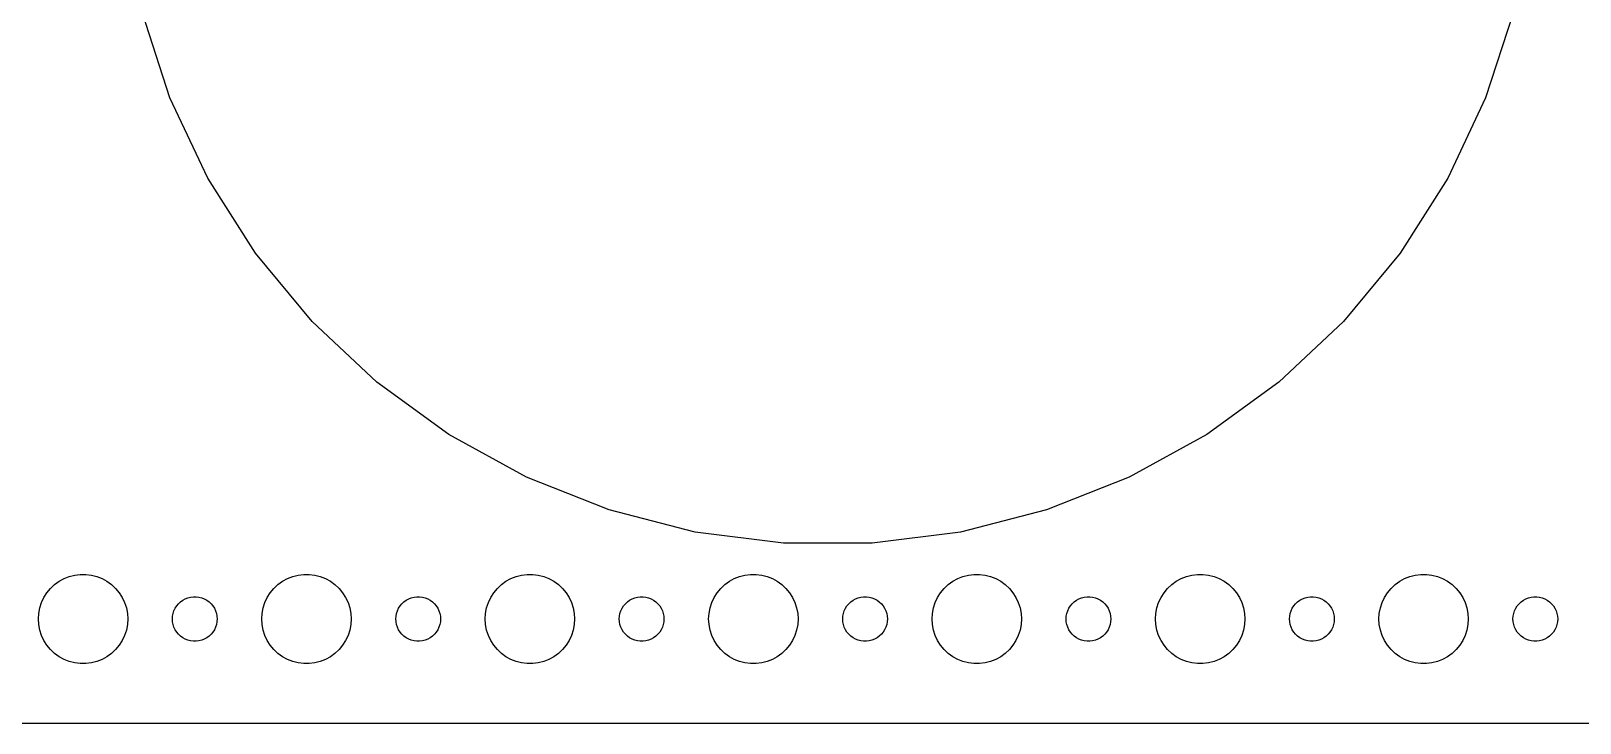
# Model space of a CAD drawing. Header units: metres. Extents: x -202 to 202, y -59 to 59.
# Drawn here: x -3.5 to 100.5, y -59.5 to -13 of the extents above; entities that cross this region are included whole.
import ezdxf

# ---------------------------------------------------------------- set-up
doc = ezdxf.new("R2010")
doc.units = ezdxf.units.M

msp = doc.modelspace()

# ---------------------------------------------------------------- linework, layer by layer
for p, q in [((5.8356, -17.4859), (3.99229, -11.8128)), ((96.0077, -11.8128), (94.1644, -17.4859)), ((8.37543, -22.8833), (5.8356, -17.4859)), ((94.1644, -17.4859), (91.6246, -22.8833)), ((11.5717, -27.9198), (8.37543, -22.8833)), ((91.6246, -22.8833), (88.4283, -27.9198)), ((15.374, -32.516), (11.5717, -27.9198)), ((88.4283, -27.9198), (84.626, -32.516)), ((19.7224, -36.5994), (15.374, -32.516)), ((84.626, -32.516), (80.2776, -36.5994)), ((24.5482, -40.1056), (19.7224, -36.5994)), ((80.2776, -36.5994), (75.4518, -40.1056)), ((29.7755, -42.9793), (24.5482, -40.1056)), ((75.4518, -40.1056), (70.2245, -42.9793)), ((35.3217, -45.1752), (29.7755, -42.9793)), ((70.2245, -42.9793), (64.6783, -45.1752)), ((41.0994, -46.6586), (35.3217, -45.1752)), ((64.6783, -45.1752), (58.9006, -46.6586)), ((47.0174, -47.4063), (41.0994, -46.6586)), ((58.9006, -46.6586), (52.9825, -47.4063)), ((52.9825, -47.4063), (47.0174, -47.4063)), ((-1.60747, -49.967), (-1.27733, -49.7855)), ((-1.27733, -49.7855), (-0.92705, -49.6468)), ((-0.92705, -49.6468), (-0.56213, -49.5531)), ((-0.56213, -49.5531), (-0.18837, -49.5059)), ((-0.18837, -49.5059), (0.18837, -49.5059)), ((0.18837, -49.5059), (0.56213, -49.5531)), ((0.56213, -49.5531), (0.92705, -49.6468)), ((0.92705, -49.6468), (1.27733, -49.7855)), ((1.27733, -49.7855), (1.60747, -49.967)), ((13.3925, -49.967), (13.7227, -49.7855)), ((13.7227, -49.7855), (14.0729, -49.6468)), ((14.0729, -49.6468), (14.4379, -49.5531)), ((14.4379, -49.5531), (14.8116, -49.5059)), ((14.8116, -49.5059), (15.1884, -49.5059)), ((15.1884, -49.5059), (15.5621, -49.5531)), ((15.5621, -49.5531), (15.927, -49.6468)), ((15.927, -49.6468), (16.2773, -49.7855)), ((16.2773, -49.7855), (16.6075, -49.967)), ((28.3925, -49.967), (28.7227, -49.7855)), ((28.7227, -49.7855), (29.0729, -49.6468)), ((29.0729, -49.6468), (29.4379, -49.5531)), ((29.4379, -49.5531), (29.8116, -49.5059)), ((29.8116, -49.5059), (30.1884, -49.5059)), ((30.1884, -49.5059), (30.5621, -49.5531)), ((30.5621, -49.5531), (30.927, -49.6468)), ((30.927, -49.6468), (31.2773, -49.7855)), ((31.2773, -49.7855), (31.6075, -49.967)), ((43.3925, -49.967), (43.7227, -49.7855)), ((43.7227, -49.7855), (44.0729, -49.6468)), ((44.0729, -49.6468), (44.4379, -49.5531)), ((44.4379, -49.5531), (44.8116, -49.5059)), ((44.8116, -49.5059), (45.1884, -49.5059)), ((45.1884, -49.5059), (45.5621, -49.5531)), ((45.5621, -49.5531), (45.927, -49.6468)), ((45.927, -49.6468), (46.2773, -49.7855)), ((46.2773, -49.7855), (46.6075, -49.967)), ((58.3925, -49.967), (58.7227, -49.7855)), ((58.7227, -49.7855), (59.0729, -49.6468)), ((59.0729, -49.6468), (59.4379, -49.5531)), ((59.4379, -49.5531), (59.8116, -49.5059)), ((59.8116, -49.5059), (60.1884, -49.5059)), ((60.1884, -49.5059), (60.5621, -49.5531)), ((60.5621, -49.5531), (60.927, -49.6468)), ((60.927, -49.6468), (61.2773, -49.7855)), ((61.2773, -49.7855), (61.6075, -49.967)), ((73.3925, -49.967), (73.7227, -49.7855)), ((73.7227, -49.7855), (74.073, -49.6468)), ((74.073, -49.6468), (74.4379, -49.5531)), ((74.4379, -49.5531), (74.8116, -49.5059)), ((74.8116, -49.5059), (75.1884, -49.5059)), ((75.1884, -49.5059), (75.5621, -49.5531)), ((75.5621, -49.5531), (75.927, -49.6468)), ((75.927, -49.6468), (76.2773, -49.7855)), ((76.2773, -49.7855), (76.6075, -49.967)), ((88.3925, -49.967), (88.7227, -49.7855)), ((88.7227, -49.7855), (89.073, -49.6468)), ((89.073, -49.6468), (89.4379, -49.5531)), ((89.4379, -49.5531), (89.8116, -49.5059)), ((89.8116, -49.5059), (90.1884, -49.5059)), ((90.1884, -49.5059), (90.5621, -49.5531)), ((90.5621, -49.5531), (90.927, -49.6468)), ((90.927, -49.6468), (91.2773, -49.7855)), ((91.2773, -49.7855), (91.6075, -49.967)), ((-2.62891, -51.0547), (-2.42705, -50.7366)), ((-2.42705, -50.7366), (-2.1869, -50.4464)), ((-2.1869, -50.4464), (-1.91226, -50.1885)), ((-1.91226, -50.1885), (-1.60747, -49.967)), ((1.60747, -49.967), (1.91226, -50.1885)), ((1.91226, -50.1885), (2.1869, -50.4464)), ((2.1869, -50.4464), (2.42705, -50.7366)), ((2.42705, -50.7366), (2.62891, -51.0547)), ((12.3711, -51.0547), (12.5729, -50.7366)), ((12.5729, -50.7366), (12.8131, -50.4464)), ((12.8131, -50.4464), (13.0877, -50.1885)), ((13.0877, -50.1885), (13.3925, -49.967)), ((16.6075, -49.967), (16.9123, -50.1885)), ((16.9123, -50.1885), (17.1869, -50.4464)), ((17.1869, -50.4464), (17.427, -50.7366)), ((17.427, -50.7366), (17.6289, -51.0547)), ((27.3711, -51.0547), (27.5729, -50.7366)), ((27.5729, -50.7366), (27.8131, -50.4464)), ((27.8131, -50.4464), (28.0877, -50.1885)), ((28.0877, -50.1885), (28.3925, -49.967)), ((31.6075, -49.967), (31.9123, -50.1885)), ((31.9123, -50.1885), (32.1869, -50.4464)), ((32.1869, -50.4464), (32.427, -50.7366)), ((32.427, -50.7366), (32.6289, -51.0547)), ((42.3711, -51.0547), (42.5729, -50.7366)), ((42.5729, -50.7366), (42.8131, -50.4464)), ((42.8131, -50.4464), (43.0877, -50.1885)), ((43.0877, -50.1885), (43.3925, -49.967)), ((46.6075, -49.967), (46.9123, -50.1885)), ((46.9123, -50.1885), (47.1869, -50.4464)), ((47.1869, -50.4464), (47.427, -50.7366)), ((47.427, -50.7366), (47.6289, -51.0547)), ((57.3711, -51.0547), (57.5729, -50.7366)), ((57.5729, -50.7366), (57.8131, -50.4464)), ((57.8131, -50.4464), (58.0877, -50.1885)), ((58.0877, -50.1885), (58.3925, -49.967)), ((61.6075, -49.967), (61.9123, -50.1885)), ((61.9123, -50.1885), (62.1869, -50.4464)), ((62.1869, -50.4464), (62.427, -50.7366)), ((62.427, -50.7366), (62.6289, -51.0547)), ((72.3711, -51.0547), (72.573, -50.7366)), ((72.573, -50.7366), (72.8131, -50.4464)), ((72.8131, -50.4464), (73.0877, -50.1885)), ((73.0877, -50.1885), (73.3925, -49.967)), ((76.6075, -49.967), (76.9123, -50.1885)), ((76.9123, -50.1885), (77.1869, -50.4464)), ((77.1869, -50.4464), (77.427, -50.7366)), ((77.427, -50.7366), (77.6289, -51.0547)), ((87.3711, -51.0547), (87.573, -50.7366)), ((87.573, -50.7366), (87.8131, -50.4464)), ((87.8131, -50.4464), (88.0877, -50.1885)), ((88.0877, -50.1885), (88.3925, -49.967)), ((91.6075, -49.967), (91.9123, -50.1885)), ((91.9123, -50.1885), (92.1869, -50.4464)), ((92.1869, -50.4464), (92.427, -50.7366)), ((92.427, -50.7366), (92.6289, -51.0547)), ((-2.97633, -52.124), (-2.90575, -51.7539)), ((-2.90575, -51.7539), (-2.78932, -51.3956)), ((-2.78932, -51.3956), (-2.62891, -51.0547)), ((2.62891, -51.0547), (2.78932, -51.3956)), ((2.78932, -51.3956), (2.90575, -51.7539)), ((2.90575, -51.7539), (2.97633, -52.124)), ((6.04712, -52.127), (6.10533, -51.9478)), ((6.10533, -51.9478), (6.18553, -51.7774)), ((6.18553, -51.7774), (6.28647, -51.6183)), ((6.28647, -51.6183), (6.40654, -51.4732)), ((6.40654, -51.4732), (6.54385, -51.3442)), ((6.54385, -51.3442), (6.69626, -51.2335)), ((6.69626, -51.2335), (6.86133, -51.1428)), ((6.86133, -51.1428), (7.03647, -51.0734)), ((7.03647, -51.0734), (7.21892, -51.0266)), ((7.21892, -51.0266), (7.40581, -51.003)), ((7.40581, -51.003), (7.59418, -51.003)), ((7.59418, -51.003), (7.78107, -51.0266)), ((7.78107, -51.0266), (7.96352, -51.0734)), ((7.96352, -51.0734), (8.13866, -51.1428)), ((8.13866, -51.1428), (8.30373, -51.2335)), ((8.30373, -51.2335), (8.45613, -51.3442)), ((8.45613, -51.3442), (8.59344, -51.4732)), ((8.59344, -51.4732), (8.71352, -51.6183)), ((8.71352, -51.6183), (8.81445, -51.7774)), ((8.81445, -51.7774), (8.89465, -51.9478)), ((8.89465, -51.9478), (8.95287, -52.127)), ((12.0237, -52.124), (12.0942, -51.7539)), ((12.0942, -51.7539), (12.2107, -51.3956)), ((12.2107, -51.3956), (12.3711, -51.0547)), ((17.6289, -51.0547), (17.7893, -51.3956)), ((17.7893, -51.3956), (17.9057, -51.7539)), ((17.9057, -51.7539), (17.9763, -52.124)), ((21.0471, -52.127), (21.1053, -51.9478)), ((21.1053, -51.9478), (21.1855, -51.7774)), ((21.1855, -51.7774), (21.2865, -51.6183)), ((21.2865, -51.6183), (21.4065, -51.4732)), ((21.4065, -51.4732), (21.5439, -51.3442)), ((21.5439, -51.3442), (21.6963, -51.2335)), ((21.6963, -51.2335), (21.8613, -51.1428)), ((21.8613, -51.1428), (22.0365, -51.0734)), ((22.0365, -51.0734), (22.2189, -51.0266)), ((22.2189, -51.0266), (22.4058, -51.003)), ((22.4058, -51.003), (22.5942, -51.003)), ((22.5942, -51.003), (22.7811, -51.0266)), ((22.7811, -51.0266), (22.9635, -51.0734)), ((22.9635, -51.0734), (23.1387, -51.1428)), ((23.1387, -51.1428), (23.3037, -51.2335)), ((23.3037, -51.2335), (23.4561, -51.3442)), ((23.4561, -51.3442), (23.5934, -51.4732)), ((23.5934, -51.4732), (23.7135, -51.6183)), ((23.7135, -51.6183), (23.8145, -51.7774)), ((23.8145, -51.7774), (23.8947, -51.9478)), ((23.8947, -51.9478), (23.9529, -52.127)), ((27.0237, -52.124), (27.0942, -51.7539)), ((27.0942, -51.7539), (27.2107, -51.3956)), ((27.2107, -51.3956), (27.3711, -51.0547)), ((32.6289, -51.0547), (32.7893, -51.3956)), ((32.7893, -51.3956), (32.9057, -51.7539)), ((32.9057, -51.7539), (32.9763, -52.124)), ((36.0471, -52.127), (36.1053, -51.9478)), ((36.1053, -51.9478), (36.1855, -51.7774)), ((36.1855, -51.7774), (36.2865, -51.6183)), ((36.2865, -51.6183), (36.4065, -51.4732)), ((36.4065, -51.4732), (36.5439, -51.3442)), ((36.5439, -51.3442), (36.6963, -51.2335)), ((36.6963, -51.2335), (36.8613, -51.1428)), ((36.8613, -51.1428), (37.0365, -51.0734)), ((37.0365, -51.0734), (37.2189, -51.0266)), ((37.2189, -51.0266), (37.4058, -51.003)), ((37.4058, -51.003), (37.5942, -51.003)), ((37.5942, -51.003), (37.7811, -51.0266)), ((37.7811, -51.0266), (37.9635, -51.0734)), ((37.9635, -51.0734), (38.1387, -51.1428)), ((38.1387, -51.1428), (38.3037, -51.2335)), ((38.3037, -51.2335), (38.4561, -51.3442)), ((38.4561, -51.3442), (38.5934, -51.4732)), ((38.5934, -51.4732), (38.7135, -51.6183)), ((38.7135, -51.6183), (38.8145, -51.7774)), ((38.8145, -51.7774), (38.8947, -51.9478)), ((38.8947, -51.9478), (38.9529, -52.127)), ((42.0237, -52.124), (42.0942, -51.7539)), ((42.0942, -51.7539), (42.2107, -51.3956)), ((42.2107, -51.3956), (42.3711, -51.0547)), ((47.6289, -51.0547), (47.7893, -51.3956)), ((47.7893, -51.3956), (47.9057, -51.7539)), ((47.9057, -51.7539), (47.9763, -52.124)), ((51.0471, -52.127), (51.1053, -51.9478)), ((51.1053, -51.9478), (51.1855, -51.7774)), ((51.1855, -51.7774), (51.2865, -51.6183)), ((51.2865, -51.6183), (51.4065, -51.4732)), ((51.4065, -51.4732), (51.5439, -51.3442)), ((51.5439, -51.3442), (51.6963, -51.2335)), ((51.6963, -51.2335), (51.8613, -51.1428)), ((51.8613, -51.1428), (52.0365, -51.0734)), ((52.0365, -51.0734), (52.2189, -51.0266)), ((52.2189, -51.0266), (52.4058, -51.003)), ((52.4058, -51.003), (52.5942, -51.003)), ((52.5942, -51.003), (52.7811, -51.0266)), ((52.7811, -51.0266), (52.9635, -51.0734)), ((52.9635, -51.0734), (53.1387, -51.1428)), ((53.1387, -51.1428), (53.3037, -51.2335)), ((53.3037, -51.2335), (53.4561, -51.3442)), ((53.4561, -51.3442), (53.5934, -51.4732)), ((53.5934, -51.4732), (53.7135, -51.6183)), ((53.7135, -51.6183), (53.8145, -51.7774)), ((53.8145, -51.7774), (53.8947, -51.9478)), ((53.8947, -51.9478), (53.9529, -52.127)), ((57.0237, -52.124), (57.0942, -51.7539)), ((57.0942, -51.7539), (57.2107, -51.3956)), ((57.2107, -51.3956), (57.3711, -51.0547)), ((62.6289, -51.0547), (62.7893, -51.3956)), ((62.7893, -51.3956), (62.9057, -51.7539)), ((62.9057, -51.7539), (62.9763, -52.124)), ((66.0471, -52.127), (66.1053, -51.9478)), ((66.1053, -51.9478), (66.1855, -51.7774)), ((66.1855, -51.7774), (66.2865, -51.6183)), ((66.2865, -51.6183), (66.4065, -51.4732)), ((66.4065, -51.4732), (66.5439, -51.3442)), ((66.5439, -51.3442), (66.6963, -51.2335)), ((66.6963, -51.2335), (66.8613, -51.1428)), ((66.8613, -51.1428), (67.0365, -51.0734)), ((67.0365, -51.0734), (67.2189, -51.0266)), ((67.2189, -51.0266), (67.4058, -51.003)), ((67.4058, -51.003), (67.5942, -51.003)), ((67.5942, -51.003), (67.7811, -51.0266)), ((67.7811, -51.0266), (67.9635, -51.0734)), ((67.9635, -51.0734), (68.1387, -51.1428)), ((68.1387, -51.1428), (68.3037, -51.2335)), ((68.3037, -51.2335), (68.4561, -51.3442)), ((68.4561, -51.3442), (68.5934, -51.4732)), ((68.5934, -51.4732), (68.7135, -51.6183)), ((68.7135, -51.6183), (68.8145, -51.7774)), ((68.8145, -51.7774), (68.8947, -51.9478)), ((68.8947, -51.9478), (68.9529, -52.127)), ((72.0237, -52.124), (72.0943, -51.7539)), ((72.0943, -51.7539), (72.2107, -51.3956)), ((72.2107, -51.3956), (72.3711, -51.0547)), ((77.6289, -51.0547), (77.7893, -51.3956)), ((77.7893, -51.3956), (77.9057, -51.7539)), ((77.9057, -51.7539), (77.9763, -52.124)), ((81.0471, -52.127), (81.1053, -51.9478)), ((81.1053, -51.9478), (81.1855, -51.7774)), ((81.1855, -51.7774), (81.2865, -51.6183)), ((81.2865, -51.6183), (81.4065, -51.4732)), ((81.4065, -51.4732), (81.5439, -51.3442)), ((81.5439, -51.3442), (81.6963, -51.2335)), ((81.6963, -51.2335), (81.8613, -51.1428)), ((81.8613, -51.1428), (82.0365, -51.0734)), ((82.0365, -51.0734), (82.2189, -51.0266)), ((82.2189, -51.0266), (82.4058, -51.003)), ((82.4058, -51.003), (82.5942, -51.003)), ((82.5942, -51.003), (82.7811, -51.0266)), ((82.7811, -51.0266), (82.9635, -51.0734)), ((82.9635, -51.0734), (83.1387, -51.1428)), ((83.1387, -51.1428), (83.3037, -51.2335)), ((83.3037, -51.2335), (83.4561, -51.3442)), ((83.4561, -51.3442), (83.5934, -51.4732)), ((83.5934, -51.4732), (83.7135, -51.6183)), ((83.7135, -51.6183), (83.8145, -51.7774)), ((83.8145, -51.7774), (83.8947, -51.9478)), ((83.8947, -51.9478), (83.9529, -52.127)), ((87.0237, -52.124), (87.0943, -51.7539)), ((87.0943, -51.7539), (87.2107, -51.3956)), ((87.2107, -51.3956), (87.3711, -51.0547)), ((92.6289, -51.0547), (92.7893, -51.3956)), ((92.7893, -51.3956), (92.9057, -51.7539)), ((92.9057, -51.7539), (92.9763, -52.124)), ((96.0471, -52.127), (96.1053, -51.9478)), ((96.1053, -51.9478), (96.1855, -51.7774)), ((96.1855, -51.7774), (96.2865, -51.6183)), ((96.2865, -51.6183), (96.4065, -51.4732)), ((96.4065, -51.4732), (96.5439, -51.3442)), ((96.5439, -51.3442), (96.6963, -51.2335)), ((96.6963, -51.2335), (96.8613, -51.1428)), ((96.8613, -51.1428), (97.0365, -51.0734)), ((97.0365, -51.0734), (97.2189, -51.0266)), ((97.2189, -51.0266), (97.4058, -51.003)), ((97.4058, -51.003), (97.5942, -51.003)), ((97.5942, -51.003), (97.7811, -51.0266)), ((97.7811, -51.0266), (97.9635, -51.0734)), ((97.9635, -51.0734), (98.1387, -51.1428)), ((98.1387, -51.1428), (98.3037, -51.2335)), ((98.3037, -51.2335), (98.4561, -51.3442)), ((98.4561, -51.3442), (98.5934, -51.4732)), ((98.5934, -51.4732), (98.7135, -51.6183)), ((98.7135, -51.6183), (98.8145, -51.7774)), ((98.8145, -51.7774), (98.8947, -51.9478)), ((98.8947, -51.9478), (98.9529, -52.127)), ((-3, -52.5), (-2.97633, -52.124)), ((-2.97633, -52.876), (-3, -52.5)), ((-2.90575, -53.2461), (-2.97633, -52.876)), ((2.97633, -52.876), (2.90575, -53.2461)), ((2.97633, -52.124), (3, -52.5)), ((3, -52.5), (2.97633, -52.876)), ((6, -52.5), (6.01183, -52.312)), ((6.01183, -52.688), (6, -52.5)), ((6.01183, -52.312), (6.04712, -52.127)), ((6.04712, -52.873), (6.01183, -52.688)), ((6.10533, -53.0522), (6.04712, -52.873)), ((8.95287, -52.873), (8.89465, -53.0522)), ((8.95287, -52.127), (8.98816, -52.312)), ((8.98816, -52.688), (8.95287, -52.873)), ((8.98816, -52.312), (9, -52.5)), ((9, -52.5), (8.98816, -52.688)), ((12, -52.5), (12.0237, -52.124)), ((12.0237, -52.876), (12, -52.5)), ((12.0942, -53.2461), (12.0237, -52.876)), ((17.9763, -52.876), (17.9057, -53.2461)), ((17.9763, -52.124), (18, -52.5)), ((18, -52.5), (17.9763, -52.876)), ((21, -52.5), (21.0118, -52.312)), ((21.0118, -52.688), (21, -52.5)), ((21.0118, -52.312), (21.0471, -52.127)), ((21.0471, -52.873), (21.0118, -52.688)), ((21.1053, -53.0522), (21.0471, -52.873)), ((23.9529, -52.873), (23.8947, -53.0522)), ((23.9529, -52.127), (23.9882, -52.312)), ((23.9882, -52.688), (23.9529, -52.873)), ((23.9882, -52.312), (24, -52.5)), ((24, -52.5), (23.9882, -52.688)), ((27, -52.5), (27.0237, -52.124)), ((27.0237, -52.876), (27, -52.5)), ((27.0942, -53.2461), (27.0237, -52.876)), ((32.9763, -52.876), (32.9057, -53.2461)), ((32.9763, -52.124), (33, -52.5)), ((33, -52.5), (32.9763, -52.876)), ((36, -52.5), (36.0118, -52.312)), ((36.0118, -52.688), (36, -52.5)), ((36.0118, -52.312), (36.0471, -52.127)), ((36.0471, -52.873), (36.0118, -52.688)), ((36.1053, -53.0522), (36.0471, -52.873)), ((38.9529, -52.873), (38.8947, -53.0522)), ((38.9529, -52.127), (38.9882, -52.312)), ((38.9882, -52.688), (38.9529, -52.873)), ((38.9882, -52.312), (39, -52.5)), ((39, -52.5), (38.9882, -52.688)), ((42, -52.5), (42.0237, -52.124)), ((42.0237, -52.876), (42, -52.5)), ((42.0942, -53.2461), (42.0237, -52.876)), ((47.9763, -52.876), (47.9057, -53.2461)), ((47.9763, -52.124), (48, -52.5)), ((48, -52.5), (47.9763, -52.876)), ((51, -52.5), (51.0118, -52.312)), ((51.0118, -52.688), (51, -52.5)), ((51.0118, -52.312), (51.0471, -52.127)), ((51.0471, -52.873), (51.0118, -52.688)), ((51.1053, -53.0522), (51.0471, -52.873)), ((53.9529, -52.873), (53.8947, -53.0522)), ((53.9529, -52.127), (53.9882, -52.312)), ((53.9882, -52.688), (53.9529, -52.873)), ((53.9882, -52.312), (54, -52.5)), ((54, -52.5), (53.9882, -52.688)), ((57, -52.5), (57.0237, -52.124)), ((57.0237, -52.876), (57, -52.5)), ((57.0942, -53.2461), (57.0237, -52.876)), ((62.9763, -52.876), (62.9057, -53.2461)), ((62.9763, -52.124), (63, -52.5)), ((63, -52.5), (62.9763, -52.876)), ((66, -52.5), (66.0118, -52.312)), ((66.0118, -52.688), (66, -52.5)), ((66.0118, -52.312), (66.0471, -52.127)), ((66.0471, -52.873), (66.0118, -52.688)), ((66.1053, -53.0522), (66.0471, -52.873)), ((68.9529, -52.873), (68.8947, -53.0522)), ((68.9529, -52.127), (68.9882, -52.312)), ((68.9882, -52.688), (68.9529, -52.873)), ((68.9882, -52.312), (69, -52.5)), ((69, -52.5), (68.9882, -52.688)), ((72, -52.5), (72.0237, -52.124)), ((72.0237, -52.876), (72, -52.5)), ((72.0943, -53.2461), (72.0237, -52.876)), ((77.9763, -52.876), (77.9057, -53.2461)), ((77.9763, -52.124), (78, -52.5)), ((78, -52.5), (77.9763, -52.876)), ((81, -52.5), (81.0118, -52.312)), ((81.0118, -52.688), (81, -52.5)), ((81.0118, -52.312), (81.0471, -52.127)), ((81.0471, -52.873), (81.0118, -52.688)), ((81.1053, -53.0522), (81.0471, -52.873)), ((83.9529, -52.873), (83.8947, -53.0522)), ((83.9529, -52.127), (83.9882, -52.312)), ((83.9882, -52.688), (83.9529, -52.873)), ((83.9882, -52.312), (84, -52.5)), ((84, -52.5), (83.9882, -52.688)), ((87, -52.5), (87.0237, -52.124)), ((87.0237, -52.876), (87, -52.5)), ((87.0943, -53.2461), (87.0237, -52.876)), ((92.9763, -52.876), (92.9057, -53.2461)), ((92.9763, -52.124), (93, -52.5)), ((93, -52.5), (92.9763, -52.876)), ((96, -52.5), (96.0118, -52.312)), ((96.0118, -52.688), (96, -52.5)), ((96.0118, -52.312), (96.0471, -52.127)), ((96.0471, -52.873), (96.0118, -52.688)), ((96.1053, -53.0522), (96.0471, -52.873)), ((98.9529, -52.873), (98.8947, -53.0522)), ((98.9529, -52.127), (98.9882, -52.312)), ((98.9882, -52.688), (98.9529, -52.873)), ((98.9882, -52.312), (99, -52.5)), ((99, -52.5), (98.9882, -52.688)), ((-2.78932, -53.6044), (-2.90575, -53.2461)), ((-2.62891, -53.9453), (-2.78932, -53.6044)), ((-2.42705, -54.2634), (-2.62891, -53.9453)), ((2.62891, -53.9453), (2.42705, -54.2634)), ((2.78932, -53.6044), (2.62891, -53.9453)), ((2.90575, -53.2461), (2.78932, -53.6044)), ((6.18553, -53.2226), (6.10533, -53.0522)), ((6.28647, -53.3817), (6.18553, -53.2226)), ((6.40654, -53.5268), (6.28647, -53.3817)), ((6.54385, -53.6558), (6.40654, -53.5268)), ((6.69626, -53.7665), (6.54385, -53.6558)), ((6.86133, -53.8572), (6.69626, -53.7665)), ((7.03647, -53.9266), (6.86133, -53.8572)), ((7.21892, -53.9734), (7.03647, -53.9266)), ((7.40581, -53.997), (7.21892, -53.9734)), ((7.59418, -53.997), (7.40581, -53.997)), ((7.78107, -53.9734), (7.59418, -53.997)), ((7.96352, -53.9266), (7.78107, -53.9734)), ((8.13866, -53.8572), (7.96352, -53.9266)), ((8.30373, -53.7665), (8.13866, -53.8572)), ((8.45613, -53.6558), (8.30373, -53.7665)), ((8.59344, -53.5268), (8.45613, -53.6558)), ((8.71352, -53.3817), (8.59344, -53.5268)), ((8.81445, -53.2226), (8.71352, -53.3817)), ((8.89465, -53.0522), (8.81445, -53.2226)), ((12.2107, -53.6044), (12.0942, -53.2461)), ((12.3711, -53.9453), (12.2107, -53.6044)), ((12.5729, -54.2634), (12.3711, -53.9453)), ((17.6289, -53.9453), (17.427, -54.2634)), ((17.7893, -53.6044), (17.6289, -53.9453)), ((17.9057, -53.2461), (17.7893, -53.6044)), ((21.1855, -53.2226), (21.1053, -53.0522)), ((21.2865, -53.3817), (21.1855, -53.2226)), ((21.4065, -53.5268), (21.2865, -53.3817)), ((21.5439, -53.6558), (21.4065, -53.5268)), ((21.6963, -53.7665), (21.5439, -53.6558)), ((21.8613, -53.8572), (21.6963, -53.7665)), ((22.0365, -53.9266), (21.8613, -53.8572)), ((22.2189, -53.9734), (22.0365, -53.9266)), ((22.4058, -53.997), (22.2189, -53.9734)), ((22.5942, -53.997), (22.4058, -53.997)), ((22.7811, -53.9734), (22.5942, -53.997)), ((22.9635, -53.9266), (22.7811, -53.9734)), ((23.1387, -53.8572), (22.9635, -53.9266)), ((23.3037, -53.7665), (23.1387, -53.8572)), ((23.4561, -53.6558), (23.3037, -53.7665)), ((23.5934, -53.5268), (23.4561, -53.6558)), ((23.7135, -53.3817), (23.5934, -53.5268)), ((23.8145, -53.2226), (23.7135, -53.3817)), ((23.8947, -53.0522), (23.8145, -53.2226)), ((27.2107, -53.6044), (27.0942, -53.2461)), ((27.3711, -53.9453), (27.2107, -53.6044)), ((27.5729, -54.2634), (27.3711, -53.9453)), ((32.6289, -53.9453), (32.427, -54.2634)), ((32.7893, -53.6044), (32.6289, -53.9453)), ((32.9057, -53.2461), (32.7893, -53.6044)), ((36.1855, -53.2226), (36.1053, -53.0522)), ((36.2865, -53.3817), (36.1855, -53.2226)), ((36.4065, -53.5268), (36.2865, -53.3817)), ((36.5439, -53.6558), (36.4065, -53.5268)), ((36.6963, -53.7665), (36.5439, -53.6558)), ((36.8613, -53.8572), (36.6963, -53.7665)), ((37.0365, -53.9266), (36.8613, -53.8572)), ((37.2189, -53.9734), (37.0365, -53.9266)), ((37.4058, -53.997), (37.2189, -53.9734)), ((37.5942, -53.997), (37.4058, -53.997)), ((37.7811, -53.9734), (37.5942, -53.997)), ((37.9635, -53.9266), (37.7811, -53.9734)), ((38.1387, -53.8572), (37.9635, -53.9266)), ((38.3037, -53.7665), (38.1387, -53.8572)), ((38.4561, -53.6558), (38.3037, -53.7665)), ((38.5934, -53.5268), (38.4561, -53.6558)), ((38.7135, -53.3817), (38.5934, -53.5268)), ((38.8145, -53.2226), (38.7135, -53.3817)), ((38.8947, -53.0522), (38.8145, -53.2226)), ((42.2107, -53.6044), (42.0942, -53.2461)), ((42.3711, -53.9453), (42.2107, -53.6044)), ((42.5729, -54.2634), (42.3711, -53.9453)), ((47.6289, -53.9453), (47.427, -54.2634)), ((47.7893, -53.6044), (47.6289, -53.9453)), ((47.9057, -53.2461), (47.7893, -53.6044)), ((51.1855, -53.2226), (51.1053, -53.0522)), ((51.2865, -53.3817), (51.1855, -53.2226)), ((51.4065, -53.5268), (51.2865, -53.3817)), ((51.5439, -53.6558), (51.4065, -53.5268)), ((51.6963, -53.7665), (51.5439, -53.6558)), ((51.8613, -53.8572), (51.6963, -53.7665)), ((52.0365, -53.9266), (51.8613, -53.8572)), ((52.2189, -53.9734), (52.0365, -53.9266)), ((52.4058, -53.997), (52.2189, -53.9734)), ((52.5942, -53.997), (52.4058, -53.997)), ((52.7811, -53.9734), (52.5942, -53.997)), ((52.9635, -53.9266), (52.7811, -53.9734)), ((53.1387, -53.8572), (52.9635, -53.9266)), ((53.3037, -53.7665), (53.1387, -53.8572)), ((53.4561, -53.6558), (53.3037, -53.7665)), ((53.5934, -53.5268), (53.4561, -53.6558)), ((53.7135, -53.3817), (53.5934, -53.5268)), ((53.8145, -53.2226), (53.7135, -53.3817)), ((53.8947, -53.0522), (53.8145, -53.2226)), ((57.2107, -53.6044), (57.0942, -53.2461)), ((57.3711, -53.9453), (57.2107, -53.6044)), ((57.5729, -54.2634), (57.3711, -53.9453)), ((62.6289, -53.9453), (62.427, -54.2634)), ((62.7893, -53.6044), (62.6289, -53.9453)), ((62.9057, -53.2461), (62.7893, -53.6044)), ((66.1855, -53.2226), (66.1053, -53.0522)), ((66.2865, -53.3817), (66.1855, -53.2226)), ((66.4065, -53.5268), (66.2865, -53.3817)), ((66.5439, -53.6558), (66.4065, -53.5268)), ((66.6963, -53.7665), (66.5439, -53.6558)), ((66.8613, -53.8572), (66.6963, -53.7665)), ((67.0365, -53.9266), (66.8613, -53.8572)), ((67.2189, -53.9734), (67.0365, -53.9266)), ((67.4058, -53.997), (67.2189, -53.9734)), ((67.5942, -53.997), (67.4058, -53.997)), ((67.7811, -53.9734), (67.5942, -53.997)), ((67.9635, -53.9266), (67.7811, -53.9734)), ((68.1387, -53.8572), (67.9635, -53.9266)), ((68.3037, -53.7665), (68.1387, -53.8572)), ((68.4561, -53.6558), (68.3037, -53.7665)), ((68.5934, -53.5268), (68.4561, -53.6558)), ((68.7135, -53.3817), (68.5934, -53.5268)), ((68.8145, -53.2226), (68.7135, -53.3817)), ((68.8947, -53.0522), (68.8145, -53.2226)), ((72.2107, -53.6044), (72.0943, -53.2461)), ((72.3711, -53.9453), (72.2107, -53.6044)), ((72.573, -54.2634), (72.3711, -53.9453)), ((77.6289, -53.9453), (77.427, -54.2634)), ((77.7893, -53.6044), (77.6289, -53.9453)), ((77.9057, -53.2461), (77.7893, -53.6044)), ((81.1855, -53.2226), (81.1053, -53.0522)), ((81.2865, -53.3817), (81.1855, -53.2226)), ((81.4065, -53.5268), (81.2865, -53.3817)), ((81.5439, -53.6558), (81.4065, -53.5268)), ((81.6963, -53.7665), (81.5439, -53.6558)), ((81.8613, -53.8572), (81.6963, -53.7665)), ((82.0365, -53.9266), (81.8613, -53.8572)), ((82.2189, -53.9734), (82.0365, -53.9266)), ((82.4058, -53.997), (82.2189, -53.9734)), ((82.5942, -53.997), (82.4058, -53.997)), ((82.7811, -53.9734), (82.5942, -53.997)), ((82.9635, -53.9266), (82.7811, -53.9734)), ((83.1387, -53.8572), (82.9635, -53.9266)), ((83.3037, -53.7665), (83.1387, -53.8572)), ((83.4561, -53.6558), (83.3037, -53.7665)), ((83.5934, -53.5268), (83.4561, -53.6558)), ((83.7135, -53.3817), (83.5934, -53.5268)), ((83.8145, -53.2226), (83.7135, -53.3817)), ((83.8947, -53.0522), (83.8145, -53.2226)), ((87.2107, -53.6044), (87.0943, -53.2461)), ((87.3711, -53.9453), (87.2107, -53.6044)), ((87.573, -54.2634), (87.3711, -53.9453)), ((92.6289, -53.9453), (92.427, -54.2634)), ((92.7893, -53.6044), (92.6289, -53.9453)), ((92.9057, -53.2461), (92.7893, -53.6044)), ((96.1855, -53.2226), (96.1053, -53.0522)), ((96.2865, -53.3817), (96.1855, -53.2226)), ((96.4065, -53.5268), (96.2865, -53.3817)), ((96.5439, -53.6558), (96.4065, -53.5268)), ((96.6963, -53.7665), (96.5439, -53.6558)), ((96.8613, -53.8572), (96.6963, -53.7665)), ((97.0365, -53.9266), (96.8613, -53.8572)), ((97.2189, -53.9734), (97.0365, -53.9266)), ((97.4058, -53.997), (97.2189, -53.9734)), ((97.5942, -53.997), (97.4058, -53.997)), ((97.7811, -53.9734), (97.5942, -53.997)), ((97.9635, -53.9266), (97.7811, -53.9734)), ((98.1387, -53.8572), (97.9635, -53.9266)), ((98.3037, -53.7665), (98.1387, -53.8572)), ((98.4561, -53.6558), (98.3037, -53.7665)), ((98.5934, -53.5268), (98.4561, -53.6558)), ((98.7135, -53.3817), (98.5934, -53.5268)), ((98.8145, -53.2226), (98.7135, -53.3817)), ((98.8947, -53.0522), (98.8145, -53.2226)), ((-2.1869, -54.5536), (-2.42705, -54.2634)), ((-1.91226, -54.8115), (-2.1869, -54.5536)), ((-1.60747, -55.033), (-1.91226, -54.8115)), ((-1.27733, -55.2145), (-1.60747, -55.033)), ((1.60747, -55.033), (1.27733, -55.2145)), ((1.91226, -54.8115), (1.60747, -55.033)), ((2.1869, -54.5536), (1.91226, -54.8115)), ((2.42705, -54.2634), (2.1869, -54.5536)), ((12.8131, -54.5536), (12.5729, -54.2634)), ((13.0877, -54.8115), (12.8131, -54.5536)), ((13.3925, -55.033), (13.0877, -54.8115)), ((13.7227, -55.2145), (13.3925, -55.033)), ((16.6075, -55.033), (16.2773, -55.2145)), ((16.9123, -54.8115), (16.6075, -55.033)), ((17.1869, -54.5536), (16.9123, -54.8115)), ((17.427, -54.2634), (17.1869, -54.5536)), ((27.8131, -54.5536), (27.5729, -54.2634)), ((28.0877, -54.8115), (27.8131, -54.5536)), ((28.3925, -55.033), (28.0877, -54.8115)), ((28.7227, -55.2145), (28.3925, -55.033)), ((31.6075, -55.033), (31.2773, -55.2145)), ((31.9123, -54.8115), (31.6075, -55.033)), ((32.1869, -54.5536), (31.9123, -54.8115)), ((32.427, -54.2634), (32.1869, -54.5536)), ((42.8131, -54.5536), (42.5729, -54.2634)), ((43.0877, -54.8115), (42.8131, -54.5536)), ((43.3925, -55.033), (43.0877, -54.8115)), ((43.7227, -55.2145), (43.3925, -55.033)), ((46.6075, -55.033), (46.2773, -55.2145)), ((46.9123, -54.8115), (46.6075, -55.033)), ((47.1869, -54.5536), (46.9123, -54.8115)), ((47.427, -54.2634), (47.1869, -54.5536)), ((57.8131, -54.5536), (57.5729, -54.2634)), ((58.0877, -54.8115), (57.8131, -54.5536)), ((58.3925, -55.033), (58.0877, -54.8115)), ((58.7227, -55.2145), (58.3925, -55.033)), ((61.6075, -55.033), (61.2773, -55.2145)), ((61.9123, -54.8115), (61.6075, -55.033)), ((62.1869, -54.5536), (61.9123, -54.8115)), ((62.427, -54.2634), (62.1869, -54.5536)), ((72.8131, -54.5536), (72.573, -54.2634)), ((73.0877, -54.8115), (72.8131, -54.5536)), ((73.3925, -55.033), (73.0877, -54.8115)), ((73.7227, -55.2145), (73.3925, -55.033)), ((76.6075, -55.033), (76.2773, -55.2145)), ((76.9123, -54.8115), (76.6075, -55.033)), ((77.1869, -54.5536), (76.9123, -54.8115)), ((77.427, -54.2634), (77.1869, -54.5536)), ((87.8131, -54.5536), (87.573, -54.2634)), ((88.0877, -54.8115), (87.8131, -54.5536)), ((88.3925, -55.033), (88.0877, -54.8115)), ((88.7227, -55.2145), (88.3925, -55.033)), ((91.6075, -55.033), (91.2773, -55.2145)), ((91.9123, -54.8115), (91.6075, -55.033)), ((92.1869, -54.5536), (91.9123, -54.8115)), ((92.427, -54.2634), (92.1869, -54.5536)), ((-0.92705, -55.3532), (-1.27733, -55.2145)), ((-0.56213, -55.4469), (-0.92705, -55.3532)), ((-0.18837, -55.4941), (-0.56213, -55.4469)), ((0.18837, -55.4941), (-0.18837, -55.4941)), ((0.56213, -55.4469), (0.18837, -55.4941)), ((0.92705, -55.3532), (0.56213, -55.4469)), ((1.27733, -55.2145), (0.92705, -55.3532)), ((14.0729, -55.3532), (13.7227, -55.2145)), ((14.4379, -55.4469), (14.0729, -55.3532)), ((14.8116, -55.4941), (14.4379, -55.4469)), ((15.1884, -55.4941), (14.8116, -55.4941)), ((15.5621, -55.4469), (15.1884, -55.4941)), ((15.927, -55.3532), (15.5621, -55.4469)), ((16.2773, -55.2145), (15.927, -55.3532)), ((29.0729, -55.3532), (28.7227, -55.2145)), ((29.4379, -55.4469), (29.0729, -55.3532)), ((29.8116, -55.4941), (29.4379, -55.4469)), ((30.1884, -55.4941), (29.8116, -55.4941)), ((30.5621, -55.4469), (30.1884, -55.4941)), ((30.927, -55.3532), (30.5621, -55.4469)), ((31.2773, -55.2145), (30.927, -55.3532)), ((44.0729, -55.3532), (43.7227, -55.2145)), ((44.4379, -55.4469), (44.0729, -55.3532)), ((44.8116, -55.4941), (44.4379, -55.4469)), ((45.1884, -55.4941), (44.8116, -55.4941)), ((45.5621, -55.4469), (45.1884, -55.4941)), ((45.927, -55.3532), (45.5621, -55.4469)), ((46.2773, -55.2145), (45.927, -55.3532)), ((59.0729, -55.3532), (58.7227, -55.2145)), ((59.4379, -55.4469), (59.0729, -55.3532)), ((59.8116, -55.4941), (59.4379, -55.4469)), ((60.1884, -55.4941), (59.8116, -55.4941)), ((60.5621, -55.4469), (60.1884, -55.4941)), ((60.927, -55.3532), (60.5621, -55.4469)), ((61.2773, -55.2145), (60.927, -55.3532)), ((74.073, -55.3532), (73.7227, -55.2145)), ((74.4379, -55.4469), (74.073, -55.3532)), ((74.8116, -55.4941), (74.4379, -55.4469)), ((75.1884, -55.4941), (74.8116, -55.4941)), ((75.5621, -55.4469), (75.1884, -55.4941)), ((75.927, -55.3532), (75.5621, -55.4469)), ((76.2773, -55.2145), (75.927, -55.3532)), ((89.073, -55.3532), (88.7227, -55.2145)), ((89.4379, -55.4469), (89.073, -55.3532)), ((89.8116, -55.4941), (89.4379, -55.4469)), ((90.1884, -55.4941), (89.8116, -55.4941)), ((90.5621, -55.4469), (90.1884, -55.4941)), ((90.927, -55.3532), (90.5621, -55.4469)), ((91.2773, -55.2145), (90.927, -55.3532)), ((-197.314, -59.4901), (197.314, -59.4901))]:
    msp.add_line(p, q)

doc.saveas('drawing.dxf')
